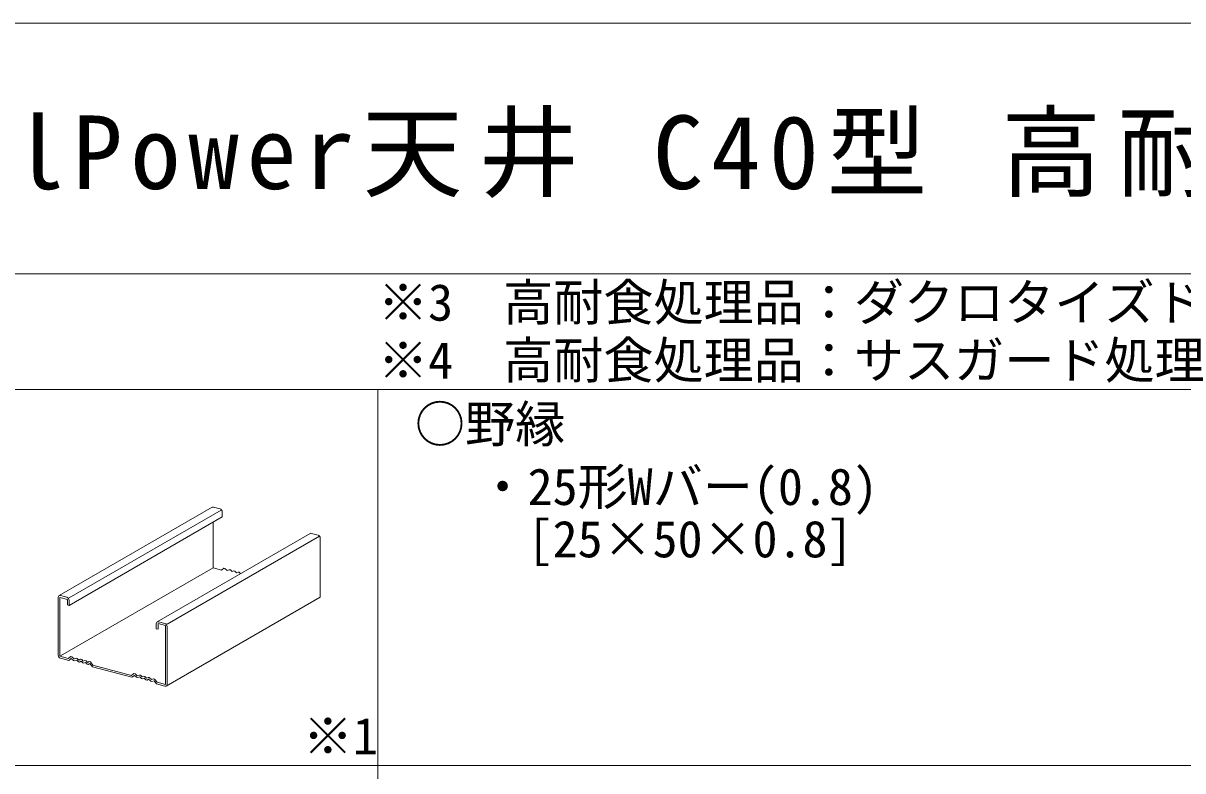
# Model space of a CAD drawing. Units: millimetres on the paper, enlarged 40 times, with parts at other scales. Extents: x -7800 to 7800, y -5578 to 5491.
# Drawn here: x -3825 to -1973, y 4292 to 5485 of the extents above; entities that cross this region are included whole.
import ezdxf
from ezdxf.enums import TextEntityAlignment as Align

# ---------------------------------------------------------------- set-up
doc = ezdxf.new("R2010")
doc.units = ezdxf.units.MM
doc.header["$LTSCALE"] = 40
for name, color, linetype, lineweight in [('1-3_野縁', 4, 'Continuous', 9), ('1-6_文字', 7, 'Continuous', 18), ('F-2_太線１', 3, 'Continuous', 18), ('F-4_細線', 4, 'Continuous', 9), ('F-6_文字', 7, 'Continuous', 18)]:
    doc.layers.add(name, color=color, linetype=linetype, lineweight=lineweight)
doc.styles.add('ＭＳ ゴシック', font='')
doc.styles.get('ＭＳ ゴシック').set_extended_font_data('MS Gothic')

msp = doc.modelspace()

# ---------------------------------------------------------------- linework, layer by layer
at = {"layer": '1-3_野縁'}
for p, q in [((-3767.2, 4571.33), (-3522.78, 4712.45)), ((-3751.24, 4567.83), (-3508.76, 4707.83)), ((-3520.72, 4712.67), (-3510.29, 4709.88)), ((-3506.81, 4704.95), (-3506.81, 4696.95)), ((-3751.24, 4555.83), (-3506.81, 4696.95)), ((-3521.42, 4688.51), (-3521.42, 4615.74)), ((-3366.3, 4670.52), (-3610.72, 4529.4)), ((-3594.76, 4525.9), (-3351.51, 4666.34)), ((-3353.81, 4667.95), (-3364.24, 4670.74)), ((-3350.33, 4568.99), (-3350.33, 4663.02)), ((-3765.01, 4475.1), (-3521.42, 4615.74)), ((-3508.21, 4612.2), (-3521.42, 4615.74)), ((-3493.77, 4612.33), (-3491.17, 4609.63)), ((-3491.17, 4609.63), (-3488.56, 4610.93)), ((-3488.56, 4610.93), (-3486.82, 4610.47)), ((-3486.82, 4610.47), (-3484.21, 4607.77)), ((-3484.21, 4607.77), (-3481.6, 4609.07)), ((-3768.62, 4476.49), (-3768.62, 4568.49)), ((-3765.84, 4568.54), (-3765.84, 4474.62)), ((-3765.84, 4568.54), (-3754.02, 4565.37)), ((-3765.84, 4568.54), (-3754.02, 4565.37)), ((-3765.84, 4568.54), (-3765.84, 4474.62)), ((-3765.15, 4571.56), (-3754.71, 4568.76)), ((-3754.02, 4556.57), (-3754.02, 4565.37)), ((-3751.24, 4555.83), (-3754.02, 4556.57)), ((-3751.24, 4555.83), (-3752.97, 4556.29)), ((-3751.24, 4563.83), (-3751.24, 4555.83)), ((-3596.17, 4427.06), (-3350.33, 4568.99)), ((-3612.14, 4526.56), (-3612.14, 4518.56)), ((-3612.14, 4518.56), (-3609.36, 4517.81)), ((-3597.54, 4523.45), (-3609.36, 4526.61)), ((-3609.36, 4517.81), (-3609.36, 4526.61)), ((-3597.54, 4523.45), (-3609.36, 4526.61)), ((-3609.36, 4517.81), (-3609.36, 4526.61)), ((-3598.23, 4526.83), (-3608.67, 4529.63)), ((-3598.23, 4526.83), (-3608.67, 4529.63)), ((-3597.54, 4523.45), (-3597.54, 4429.53)), ((-3597.54, 4523.45), (-3597.54, 4429.53)), ((-3594.76, 4429.9), (-3594.76, 4521.9)), ((-3594.76, 4429.9), (-3594.76, 4521.9)), ((-3752.63, 4471.08), (-3765.84, 4474.62)), ((-3752.63, 4471.08), (-3765.84, 4474.62)), ((-3751.76, 4467.97), (-3765.15, 4471.56)), ((-3752.63, 4471.08), (-3748.63, 4474.01)), ((-3747.76, 4470.9), (-3751.76, 4467.97)), ((-3744.28, 4467.97), (-3747.76, 4470.9)), ((-3743.41, 4470.61), (-3739.93, 4471.68)), ((-3739.93, 4471.68), (-3738.2, 4471.21)), ((-3736.46, 4465.87), (-3739.07, 4468.57)), ((-3738.2, 4471.21), (-3735.59, 4468.52)), ((-3734.72, 4465.4), (-3736.46, 4465.87)), ((-3735.59, 4468.52), (-3732.98, 4469.82)), ((-3732.11, 4466.7), (-3734.72, 4465.4)), ((-3732.98, 4469.82), (-3731.24, 4469.35)), ((-3729.5, 4464.01), (-3732.11, 4466.7)), ((-3727.76, 4463.54), (-3729.5, 4464.01)), ((-3725.16, 4464.84), (-3727.76, 4463.54)), ((-3726.03, 4467.95), (-3724.29, 4467.49)), ((-3722.55, 4462.14), (-3725.16, 4464.84)), ((-3724.29, 4467.49), (-3721.68, 4464.79)), ((-3720.81, 4461.68), (-3722.55, 4462.14)), ((-3721.68, 4464.79), (-3719.07, 4466.09)), ((-3650.92, 4440.95), (-3714.2, 4457.91)), ((-3651.78, 4444.06), (-3713.33, 4460.55)), ((-3651.78, 4444.06), (-3713.33, 4460.55)), ((-3651.78, 4444.06), (-3647.79, 4446.99)), ((-3646.92, 4443.88), (-3650.92, 4440.95)), ((-3643.44, 4440.94), (-3646.92, 4443.88)), ((-3641.7, 4440.48), (-3643.44, 4440.94)), ((-3638.22, 4441.55), (-3641.7, 4440.48)), ((-3635.61, 4438.85), (-3638.22, 4441.55)), ((-3633.88, 4438.38), (-3635.61, 4438.85)), ((-3631.27, 4439.68), (-3633.88, 4438.38)), ((-3632.14, 4442.8), (-3630.4, 4442.33)), ((-3628.66, 4436.98), (-3631.27, 4439.68)), ((-3630.4, 4442.33), (-3627.79, 4439.63)), ((-3626.92, 4436.52), (-3628.66, 4436.98)), ((-3627.79, 4439.63), (-3625.18, 4440.93)), ((-3624.31, 4437.82), (-3626.92, 4436.52)), ((-3625.18, 4440.93), (-3623.44, 4440.47)), ((-3620.84, 4434.89), (-3624.31, 4437.82)), ((-3623.44, 4440.47), (-3619.97, 4437.54)), ((-3619.97, 4437.54), (-3616.49, 4438.6)), ((-3611.62, 4430.42), (-3615.62, 4435.49)), ((-3598.26, 4426.84), (-3611.62, 4430.42)), ((-3597.54, 4429.53), (-3610.75, 4433.07)), ((-3597.54, 4429.53), (-3610.75, 4433.07))]:
    msp.add_line(p, q, dxfattribs=at)
for points in [[(-3508.21, 4612.2), (-3504.21, 4615.13), (-3502.47, 4614.66), (-3498.99, 4611.73), (-3495.51, 4612.8), (-3493.77, 4612.33)], [(-3481.6, 4609.07), (-3479.86, 4608.61), (-3477.6, 4606.26)], [(-3751.24, 4555.83), (-3754.02, 4556.57), (-3754.02, 4565.37)], [(-3612.14, 4526.56), (-3612.14, 4518.56), (-3609.36, 4517.81)], [(-3752.63, 4471.08), (-3748.63, 4474.01), (-3746.89, 4473.54), (-3743.41, 4470.61), (-3739.93, 4471.68), (-3738.2, 4471.21), (-3735.59, 4468.52), (-3732.98, 4469.82), (-3731.24, 4469.35), (-3728.63, 4466.65), (-3726.03, 4467.95), (-3724.29, 4467.49), (-3721.68, 4464.79), (-3719.07, 4466.09), (-3717.33, 4465.62), (-3713.33, 4460.55)], [(-3748.63, 4474.01), (-3746.89, 4473.54), (-3743.41, 4470.61)], [(-3739.07, 4468.57), (-3742.54, 4467.5), (-3744.28, 4467.97)], [(-3731.24, 4469.35), (-3728.63, 4466.65), (-3726.03, 4467.95)], [(-3714.2, 4457.91), (-3718.2, 4462.98), (-3720.81, 4461.68)], [(-3719.07, 4466.09), (-3717.33, 4465.62), (-3713.33, 4460.55)], [(-3651.78, 4444.06), (-3647.79, 4446.99), (-3646.05, 4446.52), (-3642.57, 4443.59), (-3639.09, 4444.66), (-3637.35, 4444.19), (-3634.75, 4441.5), (-3632.14, 4442.8), (-3630.4, 4442.33), (-3627.79, 4439.63), (-3625.18, 4440.93), (-3623.44, 4440.47), (-3619.97, 4437.54), (-3616.49, 4438.6), (-3614.75, 4438.14), (-3610.75, 4433.07)], [(-3647.79, 4446.99), (-3646.05, 4446.52), (-3642.57, 4443.59), (-3639.09, 4444.66)], [(-3639.09, 4444.66), (-3637.35, 4444.19), (-3634.75, 4441.5), (-3632.14, 4442.8)], [(-3615.62, 4435.49), (-3619.1, 4434.42), (-3620.84, 4434.89)], [(-3616.49, 4438.6), (-3614.75, 4438.14), (-3610.75, 4433.07)]]:
    msp.add_lwpolyline(points, dxfattribs=at)
for centre, start_param, end_param in [((-3520.72, 4708.67), 5.6914085, 6.3251409), ((-3510.29, 4705.88), 4.1206122, 5.6914085), ((-3364.24, 4666.74), 5.6914085, 6.3251409), ((-3353.81, 4663.95), 4.1206122, 5.6914085), ((-3765.15, 4567.56), 5.6914085, 7.2622048), ((-3754.71, 4564.76), 4.1206122, 5.6914085), ((-3608.67, 4525.63), 5.6914085, 7.2622048), ((-3608.67, 4525.63), 5.6914085, 7.2622048), ((-3598.23, 4522.83), 4.1206122, 5.6914085), ((-3598.23, 4522.83), 4.1206122, 5.6914085), ((-3765.15, 4475.56), 0.9790195, 2.5498158), ((-3598.23, 4430.83), 2.5498158, 4.1206122), ((-3598.23, 4430.83), 2.5498158, 4.1206122)]:
    msp.add_ellipse(centre, major_axis=(-1.94, 3.84), ratio=0.751651, start_param=start_param, end_param=end_param, dxfattribs=at)
at = {"layer": 'F-2_太線１'}
for p, q in [((-7800, 5485.15), (7800, 5485.15)), ((-7800, 5085.15), (7800, 5085.15)), ((-7638.18, 4900.25), (-78.18, 4900.25)), ((-7638.18, 4300.25), (-78.18, 4300.25))]:
    msp.add_line(p, q, dxfattribs=at)
at = {"layer": 'F-4_細線'}
msp.add_line((-3258.18, 4900.25), (-3258.18, 3100.25), dxfattribs=at)

# ---------------------------------------------------------------- texts
at = {"layer": '1-6_文字', "style": 'ＭＳ ゴシック'}
for s, p in [('※3\u3000高耐食処理品：ダクロタイズド処理', (-3258.18, 4992.7)), ('※4\u3000高耐食処理品：サスガード処理', (-3258.18, 4900.25)), ('○野縁', (-3199.22, 4798.41)), ('※1', (-3378.18, 4300.25))]:
    msp.add_text(s, height=58.65, dxfattribs=at).set_placement(p, align=Align.BOTTOM_LEFT)
at = {"layer": '1-6_文字', "color": 4, "style": 'ＭＳ ゴシック'}
for s, p in [('・25形Wバー(0.8)', (-3099.22, 4698.41)), ('\u3000[25×50×0.8]', (-3099.22, 4614.86))]:
    msp.add_text(s, height=58.65, dxfattribs=at).set_placement(p, align=Align.BOTTOM_LEFT)
at = {"layer": 'F-6_文字', "color": 2, "insert": (-6900, 5205.15), "char_height": 117.3, "attachment_point": 7, "style": 'ＭＳ ゴシック'}
msp.add_mtext('\\T1.16;吊り天井の脱落防止対策（新耐震FullPower天井\\~C40型\\~高耐食仕様\\~\\~施工標準図）', dxfattribs=at)

doc.saveas('drawing.dxf')
